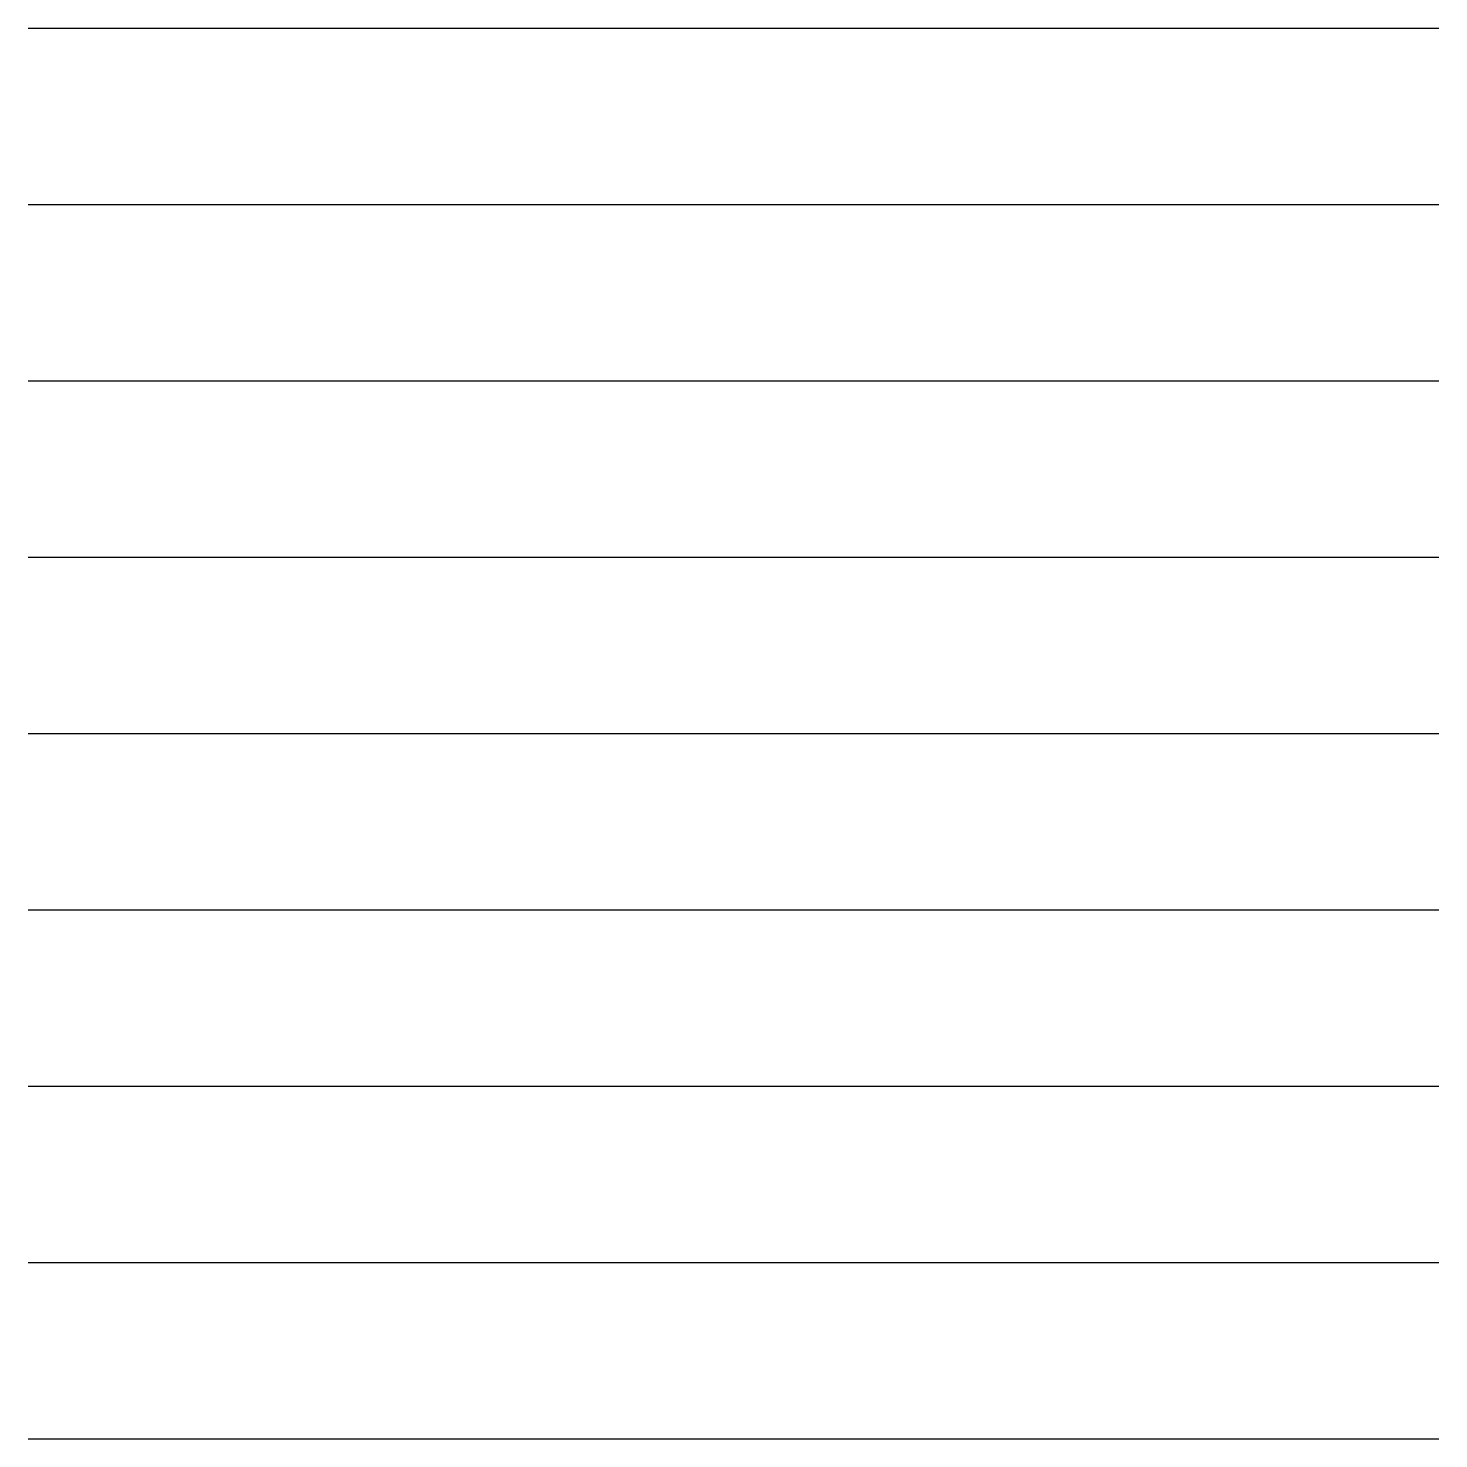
# Model space of a CAD drawing. Header units: inches. Extents: x 0.25 to 2.25, y 2.25 to 4.25.
import ezdxf

# ---------------------------------------------------------------- set-up
doc = ezdxf.new("R2010")
doc.units = ezdxf.units.IN
doc.layers.add('LAYER_BLUE', color=5, linetype='Continuous')
doc.layers.add('LAYER_RED', color=1, linetype='Continuous')

msp = doc.modelspace()

# ---------------------------------------------------------------- linework, layer by layer
at = {"color": 1}
msp.add_line((0.25, 4.25), (2.25, 4.25), dxfattribs=at)
at = {"color": 5}
msp.add_line((0.25, 4), (2.25, 4), dxfattribs=at)
at = {"color": 7}
msp.add_line((0.25, 3.75), (2.25, 3.75), dxfattribs=at)
at = {"true_color": 0xff0000}
msp.add_line((0.25, 3), (2.25, 3), dxfattribs=at)
at = {"true_color": 0x0000ff}
msp.add_line((0.25, 2.75), (2.25, 2.75), dxfattribs=at)
at = {"true_color": 0x000000}
msp.add_line((0.25, 2.5), (2.25, 2.5), dxfattribs=at)
at = {"color": 1, "true_color": 0x0000ff}
msp.add_line((0.25, 2.25), (2.25, 2.25), dxfattribs=at)
at = {"layer": 'LAYER_BLUE'}
msp.add_line((0.25, 3.25), (2.25, 3.25), dxfattribs=at)
at = {"layer": 'LAYER_RED'}
msp.add_line((0.25, 3.5), (2.25, 3.5), dxfattribs=at)

doc.saveas('drawing.dxf')
